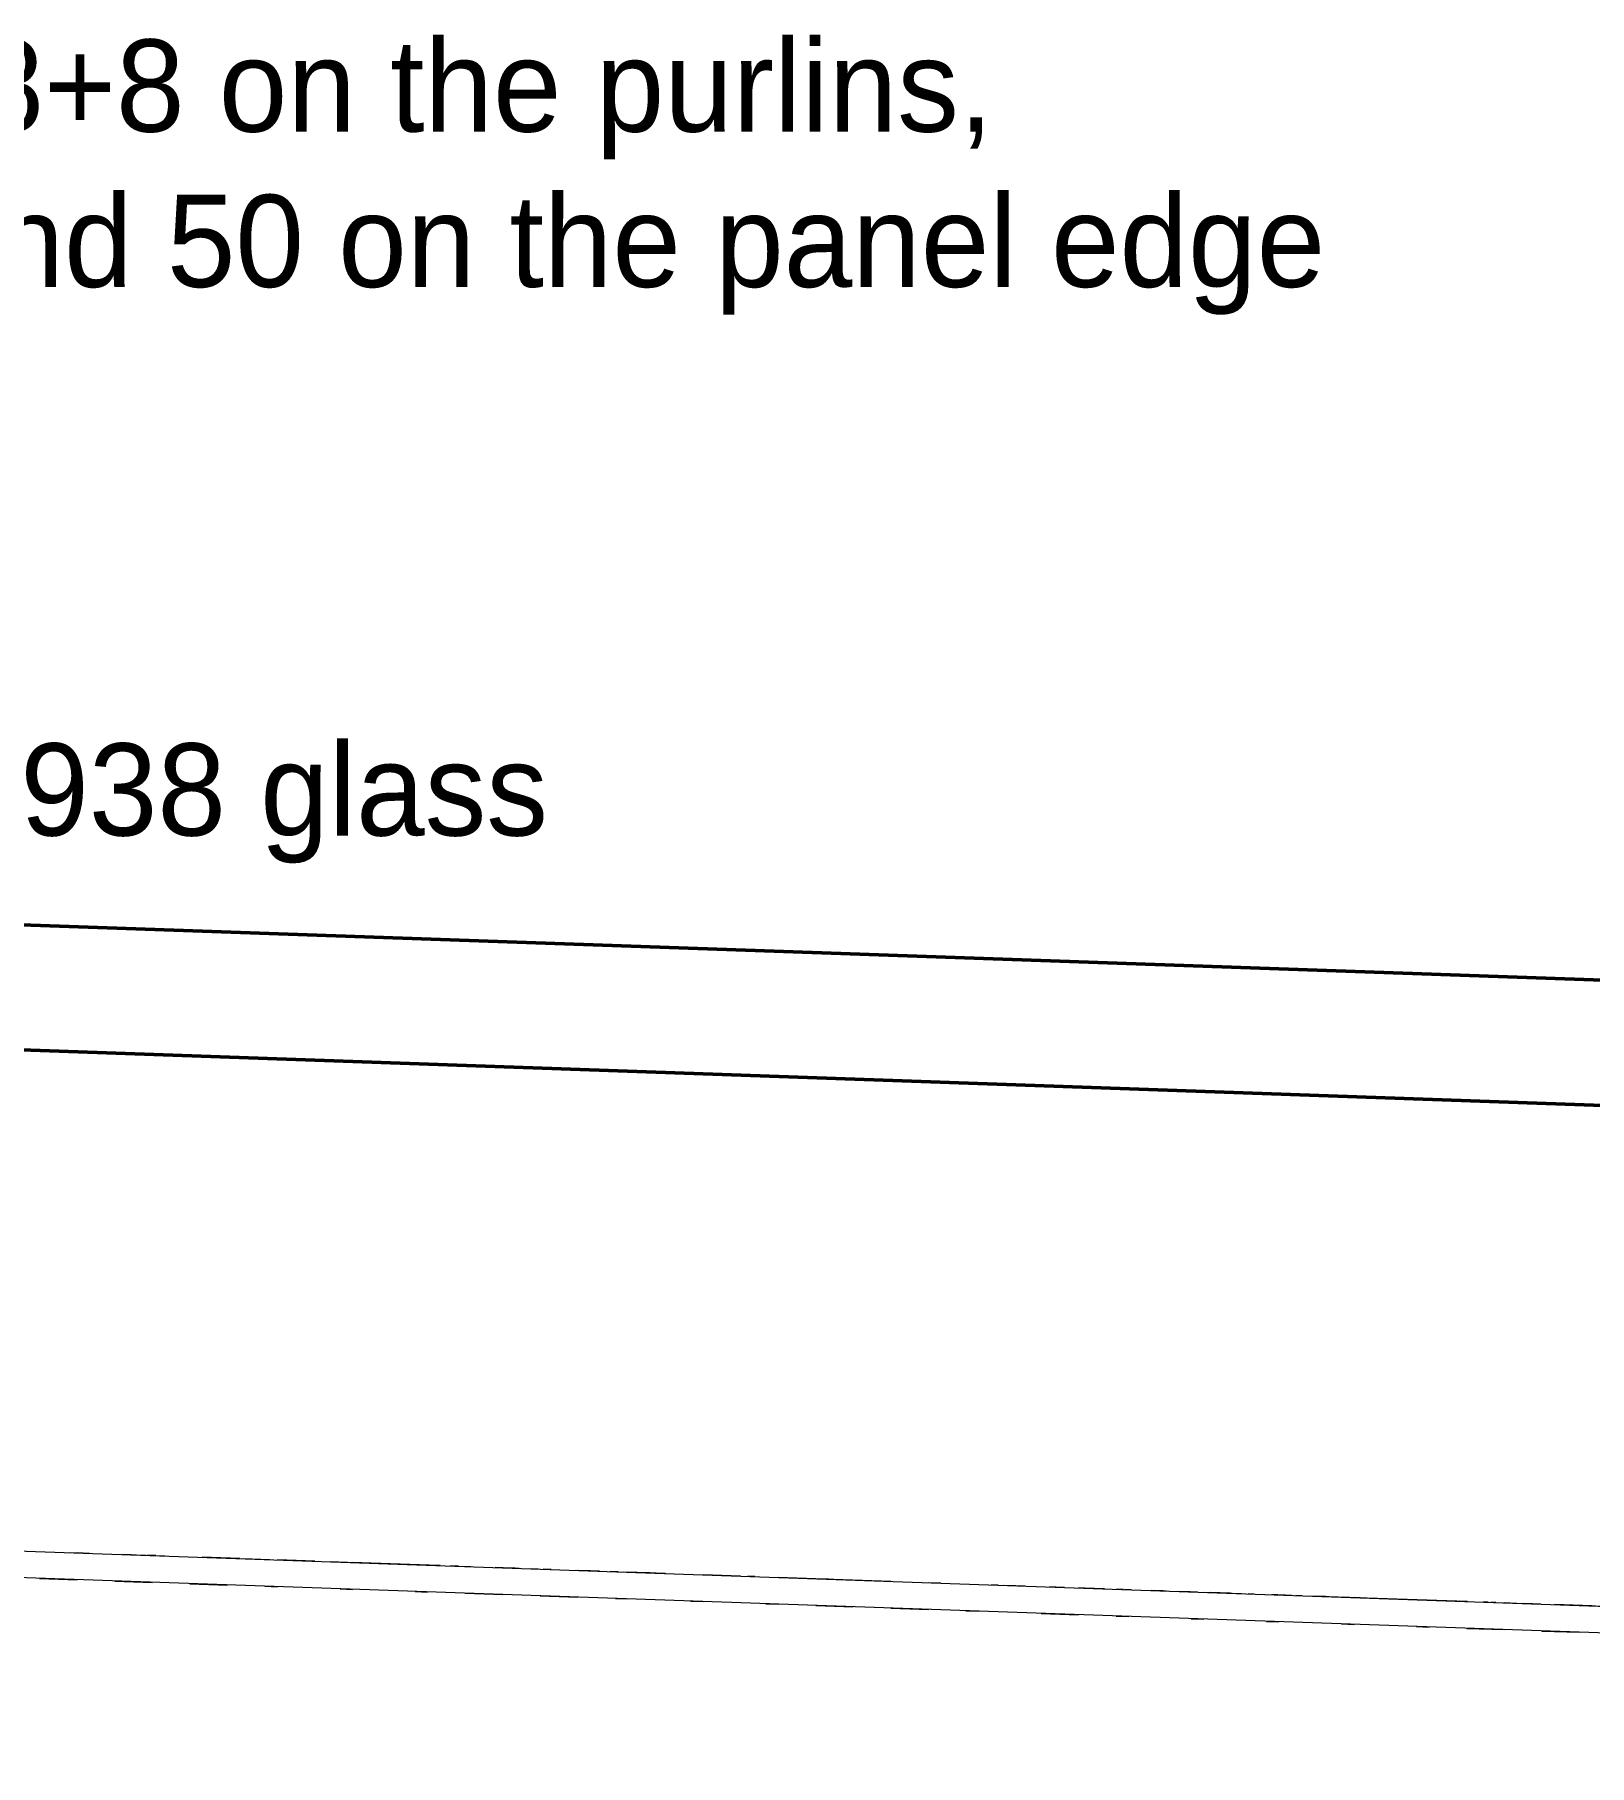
# Model space of a CAD drawing. Header units: metres. Extents: x 10 to 831, y 10 to 584.
# Drawn here: x 343.27 to 374.31, y 459.12 to 493.66 of the extents above; entities that cross this region are included whole.
import ezdxf

# ---------------------------------------------------------------- set-up
doc = ezdxf.new("R2010")
doc.units = ezdxf.units.M
for name, color, linetype, lineweight in [('CUT', 7, 'Continuous', 50), ('DIM', 1, 'Continuous', 13), ('TXT', 7, 'Continuous', 18), ('VIS', 8, 'Continuous', 13)]:
    doc.layers.add(name, color=color, linetype=linetype, lineweight=lineweight)

msp = doc.modelspace()

# ---------------------------------------------------------------- linework, layer by layer
at = {"layer": 'CUT'}
for p, q in [((315, 476.877), (450, 472.152)), ((450, 469.652), (315, 474.377))]:
    msp.add_line(p, q, dxfattribs=at)
at = {"layer": 'VIS'}
for p, q in [((315, 476.877), (450, 472.152)), ((326.504, 476.474), (347.762, 475.73)), ((343.94, 475.864), (341.696, 475.942)), ((343.374, 475.884), (342.623, 475.91)), ((344.437, 475.846), (342.721, 475.907)), ((347.512, 475.739), (342.76, 475.905)), ((344.017, 475.861), (342.768, 475.905)), ((344.242, 475.854), (342.99, 475.897)), ((343.808, 475.868), (343.063, 475.894)), ((343.862, 475.866), (343.111, 475.893)), ((343.282, 475.887), (344.026, 475.861)), ((343.44, 475.882), (344.189, 475.855)), ((343.488, 475.88), (343.738, 475.871)), ((343.792, 475.869), (343.543, 475.877)), ((344.339, 475.85), (343.592, 475.876)), ((343.849, 475.867), (343.599, 475.876)), ((343.915, 475.865), (343.665, 475.874)), ((344, 475.861), (343.75, 475.87)), ((343.879, 475.866), (344.128, 475.857)), ((344.166, 475.856), (343.975, 475.862)), ((344, 475.861), (344.25, 475.853)), ((344.273, 475.852), (344.029, 475.861)), ((344.407, 475.848), (344.16, 475.856)), ((344.166, 475.856), (344.357, 475.849)), ((344.171, 475.856), (345.422, 475.812)), ((344.221, 475.854), (344.471, 475.846)), ((346.022, 475.791), (344.273, 475.852)), ((344.305, 475.851), (344.554, 475.842)), ((344.327, 475.851), (345.077, 475.824)), ((344.35, 475.849), (344.601, 475.841)), ((344.487, 475.845), (344.737, 475.836)), ((346.281, 475.782), (344.539, 475.843)), ((345.362, 475.814), (344.612, 475.841)), ((344.873, 475.831), (344.623, 475.84)), ((344.752, 475.836), (344.993, 475.827)), ((344.91, 475.83), (345.156, 475.822)), ((344.923, 475.829), (345.671, 475.803)), ((345.349, 475.814), (345.099, 475.823)), ((345.135, 475.822), (345.385, 475.814)), ((345.397, 475.813), (345.15, 475.822)), ((345.469, 475.81), (345.219, 475.819)), ((345.5, 475.809), (345.25, 475.818)), ((345.265, 475.817), (345.514, 475.809)), ((345.3, 475.817), (345.548, 475.808)), ((345.377, 475.814), (347.569, 475.737)), ((345.738, 475.801), (345.493, 475.809)), ((345.5, 475.809), (345.75, 475.8)), ((346.949, 475.759), (345.702, 475.802)), ((346.516, 475.774), (345.766, 475.8)), ((345.819, 475.798), (347.568, 475.737)), ((345.85, 475.797), (346.1, 475.788)), ((345.906, 475.795), (347.152, 475.752)), ((346.743, 475.766), (345.993, 475.792)), ((347.284, 475.747), (346.042, 475.791)), ((346.827, 475.763), (346.081, 475.789)), ((346.349, 475.779), (346.1, 475.788)), ((346.136, 475.787), (346.386, 475.778)), ((346.387, 475.778), (346.14, 475.787)), ((347.93, 475.724), (346.184, 475.786)), ((346.462, 475.775), (346.213, 475.784)), ((346.469, 475.775), (346.218, 475.784)), ((346.222, 475.784), (346.472, 475.775)), ((346.35, 475.779), (346.597, 475.771)), ((346.378, 475.779), (346.627, 475.77)), ((346.696, 475.767), (346.445, 475.776)), ((346.863, 475.761), (346.612, 475.77)), ((347.374, 475.744), (346.624, 475.77)), ((347.868, 475.726), (346.642, 475.769)), ((346.685, 475.768), (346.927, 475.76)), ((346.753, 475.766), (347.001, 475.757)), ((346.826, 475.763), (348.076, 475.719)), ((346.85, 475.762), (347.1, 475.753)), ((346.88, 475.761), (347.619, 475.735)), ((347.202, 475.75), (346.958, 475.758)), ((346.985, 475.758), (347.234, 475.749)), ((346.999, 475.757), (347.249, 475.748)), ((347.277, 475.747), (347.028, 475.756)), ((347.35, 475.745), (347.1, 475.753)), ((347.137, 475.752), (347.387, 475.743)), ((350.915, 475.62), (347.165, 475.751)), ((347.468, 475.74), (347.218, 475.749)), ((347.537, 475.738), (347.354, 475.745)), ((347.414, 475.743), (348.161, 475.716)), ((347.436, 475.741), (348.186, 475.715)), ((347.697, 475.732), (347.447, 475.741)), ((347.537, 475.738), (347.72, 475.731)), ((348.362, 475.709), (347.612, 475.736)), ((347.673, 475.733), (348.925, 475.69)), ((347.722, 475.731), (348.473, 475.705)), ((347.785, 475.73), (348.034, 475.721)), ((347.832, 475.727), (348.079, 475.719)), ((347.984, 475.722), (348.233, 475.713)), ((348.272, 475.712), (348.024, 475.721)), ((348.138, 475.717), (348.388, 475.708)), ((348.24, 475.713), (348.488, 475.705)), ((352.013, 475.582), (348.262, 475.712)), ((349.014, 475.687), (348.265, 475.712)), ((349.521, 475.668), (348.271, 475.712)), ((348.35, 475.71), (348.599, 475.701)), ((348.698, 475.697), (348.447, 475.706)), ((349.245, 475.678), (348.495, 475.705)), ((348.512, 475.704), (352.263, 475.572)), ((348.818, 475.693), (348.569, 475.702)), ((348.85, 475.692), (348.6, 475.701)), ((348.619, 475.7), (348.86, 475.692)), ((349.374, 475.673), (348.624, 475.7)), ((348.962, 475.688), (348.712, 475.697)), ((348.998, 475.687), (348.749, 475.696)), ((348.779, 475.695), (349.028, 475.686)), ((348.876, 475.691), (349.127, 475.683)), ((348.982, 475.688), (349.232, 475.678)), ((349.239, 475.678), (348.996, 475.687)), ((348.998, 475.687), (349.248, 475.678)), ((349.442, 475.671), (349.192, 475.68)), ((349.343, 475.675), (349.589, 475.666)), ((349.407, 475.673), (350.154, 475.647)), ((349.766, 475.66), (349.517, 475.668)), ((349.85, 475.657), (349.601, 475.665)), ((350.363, 475.639), (349.613, 475.665)), ((349.707, 475.662), (350.904, 475.62)), ((349.723, 475.661), (349.974, 475.652)), ((349.727, 475.661), (350.471, 475.635)), ((349.826, 475.658), (350.577, 475.631)), ((350.199, 475.645), (349.95, 475.654)), ((350.692, 475.627), (349.965, 475.653)), ((349.981, 475.652), (350.231, 475.644)), ((350.76, 475.625), (350.015, 475.651)), ((351.299, 475.606), (350.073, 475.649)), ((350.439, 475.637), (350.19, 475.645)), ((350.497, 475.635), (350.248, 475.643)), ((350.271, 475.643), (350.52, 475.634)), ((350.619, 475.63), (350.375, 475.639)), ((350.376, 475.639), (350.626, 475.63)), ((350.391, 475.638), (351.637, 475.595)), ((350.497, 475.635), (350.748, 475.625)), ((351.748, 475.591), (350.497, 475.635)), ((350.762, 475.625), (350.513, 475.634)), ((350.553, 475.632), (350.794, 475.624)), ((351.306, 475.606), (350.56, 475.632)), ((351.351, 475.604), (350.6, 475.63)), ((350.64, 475.63), (350.891, 475.62)), ((352.418, 475.567), (350.673, 475.628)), ((350.735, 475.626), (352.927, 475.549)), ((352.012, 475.582), (350.764, 475.625)), ((350.818, 475.623), (352.567, 475.562)), ((350.849, 475.622), (351.099, 475.613)), ((351.2, 475.61), (350.95, 475.618)), ((351.227, 475.609), (350.977, 475.617)), ((350.981, 475.617), (351.231, 475.609)), ((351.863, 475.587), (351.113, 475.613)), ((351.375, 475.604), (351.124, 475.612)), ((351.177, 475.611), (352.428, 475.567)), ((351.461, 475.601), (351.211, 475.61)), ((351.215, 475.609), (351.959, 475.583)), ((351.224, 475.609), (351.975, 475.582)), ((351.265, 475.608), (351.513, 475.599)), ((351.291, 475.606), (351.538, 475.598)), ((351.433, 475.601), (351.684, 475.593)), ((351.757, 475.591), (351.508, 475.599)), ((352.155, 475.577), (351.637, 475.595)), ((351.642, 475.595), (351.891, 475.586)), ((351.966, 475.583), (351.716, 475.591)), ((351.997, 475.582), (351.747, 475.591)), ((353.019, 475.546), (351.769, 475.59)), ((351.806, 475.589), (352.052, 475.58)), ((351.81, 475.589), (352.5, 475.564)), ((352.084, 475.579), (351.84, 475.587)), ((351.898, 475.586), (352.646, 475.559)), ((352.201, 475.575), (351.952, 475.583)), ((351.979, 475.582), (352.229, 475.573)), ((351.997, 475.582), (352.247, 475.573)), ((352.351, 475.57), (352.101, 475.578)), ((352.4, 475.568), (352.153, 475.577)), ((352.461, 475.565), (352.211, 475.575)), ((352.326, 475.57), (353.076, 475.544)), ((352.348, 475.57), (352.599, 475.561)), ((352.729, 475.556), (352.478, 475.565)), ((352.5, 475.564), (352.669, 475.558)), ((353.263, 475.538), (352.513, 475.564)), ((353.298, 475.536), (352.551, 475.562)), ((353.364, 475.534), (352.613, 475.561)), ((352.642, 475.56), (352.892, 475.55)), ((352.702, 475.557), (353.446, 475.531)), ((352.966, 475.548), (352.716, 475.556)), ((352.756, 475.556), (353.005, 475.547)), ((356.515, 475.423), (352.764, 475.555)), ((352.875, 475.551), (353.125, 475.543)), ((353.202, 475.539), (352.953, 475.548)), ((352.969, 475.548), (353.211, 475.539)), ((354.249, 475.503), (352.998, 475.547)), ((353.251, 475.538), (353.002, 475.547)), ((353.014, 475.547), (356.765, 475.415)), ((354.852, 475.482), (353.101, 475.543)), ((353.375, 475.534), (353.125, 475.543)), ((363.783, 475.17), (353.143, 475.542)), ((353.225, 475.539), (353.475, 475.53)), ((353.996, 475.512), (353.246, 475.538)), ((354.511, 475.494), (353.262, 475.538)), ((353.548, 475.528), (353.305, 475.536)), ((353.448, 475.531), (354.158, 475.506)), ((354.235, 475.504), (353.491, 475.529)), ((353.496, 475.529), (353.746, 475.521)), ((354.73, 475.486), (353.505, 475.529)), ((353.814, 475.519), (353.566, 475.527)), ((353.643, 475.524), (353.894, 475.516)), ((353.93, 475.514), (353.68, 475.523)), ((353.707, 475.522), (365.393, 475.113)), ((353.966, 475.513), (353.716, 475.522)), ((353.75, 475.521), (354, 475.512)), ((353.776, 475.519), (354.515, 475.494)), ((353.891, 475.516), (354.638, 475.49)), ((354.246, 475.503), (353.998, 475.512)), ((354.864, 475.481), (354.114, 475.508)), ((354.704, 475.487), (354.454, 475.496)), ((354.477, 475.495), (354.726, 475.486)), ((354.804, 475.483), (354.556, 475.493)), ((356.339, 475.43), (354.659, 475.488)), ((356.407, 475.428), (354.661, 475.488)), ((354.679, 475.488), (355.93, 475.444)), ((354.685, 475.488), (354.933, 475.479)), ((354.96, 475.478), (354.71, 475.487)), ((354.726, 475.486), (355.476, 475.46)), ((355.013, 475.476), (354.769, 475.485)), ((356.02, 475.441), (354.809, 475.483)), ((354.848, 475.482), (355.097, 475.474)), ((354.868, 475.481), (355.105, 475.473)), ((354.875, 475.481), (356.12, 475.438)), ((354.903, 475.48), (355.144, 475.471)), ((354.975, 475.477), (356.172, 475.435)), ((355.242, 475.468), (354.993, 475.477)), ((355.786, 475.45), (355.039, 475.476)), ((355.875, 475.446), (355.125, 475.472)), ((357.915, 475.375), (355.164, 475.471)), ((355.495, 475.46), (355.245, 475.468)), ((356.517, 475.423), (355.267, 475.468)), ((355.317, 475.466), (357.067, 475.404)), ((355.325, 475.466), (356.076, 475.439)), ((355.374, 475.463), (355.624, 475.455)), ((355.43, 475.462), (356.18, 475.435)), ((355.705, 475.452), (355.455, 475.461)), ((355.476, 475.46), (355.726, 475.452)), ((355.495, 475.46), (355.745, 475.451)), ((356.252, 475.433), (355.501, 475.459)), ((355.852, 475.447), (355.602, 475.455)), ((356.364, 475.429), (355.614, 475.455)), ((357.01, 475.407), (355.76, 475.45)), ((356.093, 475.438), (358.772, 475.345)), ((356.146, 475.437), (356.396, 475.428)), ((356.173, 475.435), (356.421, 475.427)), ((356.233, 475.433), (356.479, 475.425)), ((356.236, 475.433), (356.485, 475.425)), ((356.239, 475.433), (356.485, 475.425)), ((356.289, 475.432), (356.526, 475.423)), ((356.348, 475.429), (356.597, 475.421)), ((356.382, 475.428), (356.632, 475.42)), ((356.455, 475.426), (356.613, 475.421)), ((356.707, 475.417), (356.456, 475.426)), ((356.475, 475.425), (356.724, 475.416)), ((356.736, 475.416), (356.486, 475.424)), ((357.352, 475.394), (356.602, 475.421)), ((356.966, 475.408), (356.722, 475.416)), ((356.727, 475.416), (356.977, 475.407)), ((356.994, 475.407), (356.745, 475.415)), ((356.837, 475.413), (357.078, 475.404)), ((356.873, 475.411), (357.123, 475.403)), ((356.921, 475.409), (358.087, 475.368)), ((358.208, 475.365), (356.966, 475.408)), ((356.994, 475.407), (357.244, 475.398)), ((357.776, 475.38), (357.03, 475.406)), ((357.865, 475.376), (357.115, 475.403)), ((357.147, 475.401), (357.397, 475.393)), ((357.465, 475.39), (357.215, 475.399)), ((357.515, 475.389), (357.265, 475.398)), ((358.651, 475.349), (357.426, 475.392)), ((357.707, 475.382), (357.457, 475.39)), ((357.474, 475.39), (357.723, 475.381)), ((357.731, 475.381), (357.482, 475.39)), ((357.515, 475.389), (357.765, 475.38)), ((357.875, 475.376), (357.625, 475.385)), ((357.66, 475.384), (357.909, 475.375)), ((357.71, 475.382), (357.947, 475.373)), ((357.728, 475.381), (357.976, 475.373)), ((357.873, 475.376), (358.123, 475.367)), ((358.353, 475.36), (358.103, 475.368)), ((358.148, 475.366), (358.398, 475.358)), ((358.431, 475.356), (358.187, 475.365)), ((358.459, 475.356), (358.209, 475.365)), ((358.209, 475.365), (358.948, 475.339)), ((358.464, 475.356), (358.214, 475.364)), ((358.494, 475.355), (358.244, 475.363)), ((368.519, 475.004), (358.266, 475.363)), ((358.325, 475.361), (358.575, 475.351)), ((358.375, 475.359), (359.122, 475.332)), ((358.708, 475.347), (358.458, 475.356)), ((358.726, 475.346), (358.478, 475.355)), ((358.493, 475.355), (358.743, 475.346)), ((359.254, 475.328), (358.503, 475.354)), ((358.516, 475.353), (368.77, 474.995)), ((358.767, 475.345), (358.518, 475.353)), ((360.253, 475.293), (358.591, 475.351)), ((359.365, 475.324), (358.615, 475.35)), ((360.895, 475.271), (358.651, 475.349)), ((358.657, 475.349), (359.368, 475.324)), ((358.682, 475.348), (359.433, 475.322)), ((358.722, 475.346), (358.971, 475.338)), ((358.728, 475.346), (358.978, 475.337)), ((360.008, 475.302), (358.759, 475.345)), ((360.014, 475.302), (358.765, 475.345)), ((358.77, 475.345), (359.012, 475.337)), ((358.847, 475.342), (359.096, 475.333)), ((358.928, 475.339), (359.677, 475.313)), ((360.658, 475.279), (358.978, 475.337)), ((359.353, 475.325), (359.103, 475.333)), ((359.148, 475.332), (359.396, 475.323)), ((359.149, 475.332), (359.399, 475.323)), ((359.464, 475.32), (359.214, 475.329)), ((359.359, 475.324), (360.605, 475.28)), ((359.373, 475.324), (359.622, 475.315)), ((360.265, 475.293), (359.518, 475.319)), ((359.876, 475.306), (359.626, 475.315)), ((359.895, 475.305), (359.651, 475.314)), ((359.832, 475.308), (359.684, 475.313)), ((359.993, 475.302), (359.743, 475.311)), ((359.764, 475.31), (360.961, 475.268)), ((359.817, 475.308), (362.067, 475.23)), ((359.832, 475.308), (359.981, 475.303)), ((360.21, 475.294), (359.96, 475.303)), ((360.22, 475.294), (359.971, 475.303)), ((359.993, 475.302), (360.243, 475.293)), ((360.078, 475.299), (360.789, 475.274)), ((360.865, 475.271), (360.115, 475.298)), ((361.347, 475.255), (360.137, 475.297)), ((360.186, 475.296), (360.885, 475.271)), ((360.464, 475.285), (360.214, 475.294)), ((360.228, 475.294), (360.478, 475.285)), ((360.346, 475.289), (360.596, 475.281)), ((361.684, 475.243), (360.442, 475.286)), ((361.756, 475.24), (360.505, 475.284)), ((360.712, 475.277), (360.567, 475.282)), ((360.853, 475.272), (360.603, 475.28)), ((360.635, 475.279), (360.883, 475.271)), ((360.672, 475.278), (360.918, 475.269)), ((360.703, 475.277), (360.945, 475.269)), ((360.958, 475.268), (360.708, 475.277)), ((360.712, 475.277), (360.858, 475.271)), ((360.825, 475.273), (361.575, 475.246)), ((362.573, 475.212), (360.857, 475.271)), ((360.866, 475.271), (361.115, 475.263)), ((361.211, 475.26), (360.961, 475.268)), ((361.216, 475.259), (360.966, 475.268)), ((360.97, 475.268), (361.22, 475.259)), ((361.237, 475.258), (360.986, 475.267)), ((361.359, 475.254), (361.115, 475.263)), ((361.173, 475.26), (361.421, 475.252)), ((361.207, 475.26), (361.456, 475.251)), ((361.346, 475.255), (361.596, 475.246)), ((361.5, 475.25), (362.21, 475.224)), ((361.854, 475.237), (361.604, 475.245)), ((361.876, 475.236), (361.627, 475.245)), ((361.651, 475.244), (361.901, 475.235)), ((361.711, 475.242), (363.327, 475.185)), ((362.507, 475.214), (361.757, 475.24)), ((361.871, 475.236), (362.121, 475.227)), ((363.576, 475.177), (361.915, 475.235)), ((361.938, 475.234), (364.13, 475.157)), ((362.212, 475.224), (361.962, 475.233)), ((362.709, 475.207), (361.962, 475.233)), ((361.969, 475.233), (362.219, 475.224)), ((362.23, 475.224), (361.983, 475.232)), ((361.992, 475.232), (362.242, 475.224)), ((362.753, 475.206), (362.007, 475.231)), ((362.365, 475.219), (362.115, 475.227)), ((362.185, 475.226), (362.935, 475.199)), ((362.202, 475.224), (362.45, 475.216)), ((362.229, 475.224), (362.479, 475.215)), ((363.512, 475.179), (362.263, 475.223)), ((362.425, 475.217), (362.562, 475.212)), ((362.738, 475.206), (362.488, 475.215)), ((362.824, 475.203), (362.58, 475.212)), ((363.354, 475.184), (362.604, 475.21)), ((362.619, 475.21), (362.866, 475.202)), ((362.637, 475.21), (363.363, 475.184)), ((362.89, 475.201), (362.64, 475.21)), ((362.652, 475.209), (362.903, 475.2)), ((365.914, 475.095), (362.664, 475.209)), ((362.706, 475.207), (362.956, 475.198)), ((362.744, 475.206), (362.995, 475.197)), ((362.845, 475.202), (363.096, 475.193)), ((362.859, 475.202), (363.606, 475.176)), ((362.92, 475.2), (363.157, 475.191)), ((362.924, 475.2), (363.674, 475.173)), ((363.213, 475.19), (362.963, 475.198)), ((362.968, 475.198), (363.217, 475.189)), ((363.22, 475.189), (362.972, 475.197)), ((362.983, 475.197), (364.149, 475.156)), ((364.258, 475.153), (363.007, 475.197)), ((363.246, 475.188), (363.109, 475.193)), ((363.135, 475.192), (363.382, 475.183)), ((363.492, 475.179), (363.241, 475.188)), ((363.246, 475.188), (363.383, 475.183)), ((364.976, 475.128), (363.297, 475.187)), ((363.37, 475.184), (363.62, 475.175)), ((363.704, 475.172), (363.455, 475.181)), ((363.492, 475.179), (363.741, 475.171)), ((363.822, 475.168), (363.589, 475.176)), ((363.866, 475.167), (363.616, 475.175)), ((364.376, 475.149), (363.626, 475.175)), ((364.884, 475.131), (363.638, 475.175)), ((363.653, 475.174), (363.903, 475.165)), ((363.693, 475.173), (363.942, 475.164)), ((363.731, 475.171), (363.98, 475.163)), ((363.825, 475.168), (364.574, 475.142)), ((363.844, 475.167), (365.587, 475.106)), ((365.16, 475.121), (363.918, 475.164)), ((364.21, 475.154), (363.962, 475.163)), ((363.967, 475.163), (364.216, 475.154)), ((364.744, 475.136), (363.997, 475.162)), ((364.271, 475.152), (364.022, 475.161)), ((364.289, 475.151), (364.044, 475.16)), ((364.355, 475.149), (364.104, 475.158)), ((364.106, 475.158), (364.354, 475.149)), ((364.457, 475.145), (364.207, 475.154)), ((365.005, 475.127), (364.256, 475.153)), ((366.004, 475.091), (364.288, 475.151)), ((364.341, 475.15), (364.578, 475.142)), ((364.346, 475.149), (364.595, 475.141)), ((364.7, 475.137), (364.452, 475.146)), ((364.715, 475.136), (364.464, 475.145)), ((365.684, 475.103), (364.52, 475.144)), ((365.267, 475.118), (364.524, 475.144)), ((364.632, 475.139), (364.879, 475.131)), ((364.654, 475.139), (364.904, 475.13)), ((364.687, 475.137), (364.937, 475.129)), ((364.963, 475.128), (364.712, 475.137)), ((364.99, 475.127), (364.741, 475.136)), ((364.817, 475.133), (366.066, 475.089)), ((365.2, 475.12), (364.952, 475.129)), ((364.966, 475.128), (365.216, 475.119)), ((364.99, 475.127), (365.24, 475.119)), ((365.054, 475.125), (365.296, 475.116)), ((365.855, 475.097), (365.104, 475.123)), ((365.106, 475.123), (365.352, 475.115)), ((365.866, 475.096), (365.116, 475.122)), ((365.151, 475.122), (367.195, 475.05)), ((365.345, 475.115), (365.595, 475.106)), ((365.35, 475.115), (366.097, 475.088)), ((365.716, 475.101), (365.465, 475.111)), ((365.511, 475.109), (366.229, 475.083)), ((365.594, 475.106), (365.841, 475.097)), ((366.377, 475.078), (365.627, 475.105)), ((365.688, 475.102), (366.438, 475.077)), ((365.962, 475.093), (365.712, 475.102)), ((367.374, 475.043), (365.712, 475.102)), ((365.731, 475.101), (365.981, 475.092)), ((367.01, 475.057), (365.761, 475.1)), ((365.762, 475.1), (365.999, 475.092)), ((365.781, 475.1), (367.414, 475.043)), ((365.869, 475.096), (366.12, 475.087)), ((366.193, 475.085), (365.945, 475.094)), ((366.675, 475.068), (365.949, 475.094)), ((365.965, 475.093), (366.214, 475.084)), ((367.232, 475.048), (365.988, 475.092)), ((366.26, 475.082), (366.01, 475.091)), ((366.115, 475.088), (366.361, 475.079)), ((366.166, 475.086), (366.416, 475.077)), ((366.179, 475.086), (366.427, 475.077)), ((366.49, 475.075), (366.24, 475.083)), ((366.246, 475.083), (366.496, 475.075)), ((366.324, 475.081), (367.074, 475.054)), ((366.329, 475.08), (367.945, 475.024)), ((367.081, 475.054), (366.382, 475.078)), ((366.717, 475.067), (366.466, 475.075)), ((366.49, 475.075), (366.74, 475.066)), ((366.855, 475.062), (366.605, 475.07)), ((367.367, 475.044), (366.617, 475.07)), ((366.957, 475.058), (366.706, 475.067)), ((366.962, 475.058), (366.712, 475.067)), ((367.504, 475.039), (366.755, 475.066)), ((366.844, 475.062), (367.094, 475.053)), ((366.921, 475.06), (367.671, 475.034)), ((367.19, 475.05), (366.94, 475.059)), ((366.988, 475.057), (367.229, 475.048)), ((367.08, 475.054), (367.328, 475.046)), ((368.815, 474.993), (367.136, 475.052)), ((367.156, 475.052), (367.407, 475.043)), ((367.173, 475.05), (367.422, 475.042)), ((367.183, 475.05), (367.42, 475.042)), ((367.232, 475.048), (367.982, 475.022)), ((367.296, 475.047), (369.975, 474.952)), ((367.343, 475.045), (368.09, 475.019)), ((368.635, 475), (367.394, 475.043)), ((367.706, 475.032), (367.462, 475.041)), ((367.464, 475.041), (367.713, 475.032)), ((368.219, 475.014), (367.468, 475.041)), ((367.568, 475.037), (367.814, 475.028)), ((367.856, 475.027), (367.605, 475.035)), ((368.377, 475.009), (367.627, 475.035)), ((369.372, 474.973), (367.627, 475.035)), ((369.435, 474.971), (367.719, 475.031)), ((368.944, 474.988), (367.779, 475.029)), ((369.678, 474.963), (367.936, 475.024)), ((369.262, 474.978), (368.011, 475.021)), ((368.867, 474.991), (368.117, 475.018)), ((368.128, 475.018), (368.379, 475.009)), ((368.158, 475.016), (368.408, 475.007)), ((368.489, 475.005), (368.239, 475.014)), ((368.328, 475.01), (369.573, 474.966)), ((368.344, 475.01), (368.594, 475.001)), ((368.368, 475.009), (368.618, 475)), ((368.449, 475.006), (368.668, 474.999)), ((368.462, 475.005), (368.712, 474.997)), ((369.224, 474.979), (368.477, 475.005)), ((368.489, 475.005), (368.739, 474.996)), ((368.568, 475.002), (368.816, 474.993)), ((368.604, 475), (368.841, 474.993)), ((369.171, 474.981), (368.836, 474.993)), ((368.921, 474.99), (369.163, 474.981)), ((369.17, 474.981), (368.926, 474.99)), ((368.947, 474.988), (369.283, 474.977)), ((369.219, 474.979), (368.97, 474.988)), ((370.697, 474.928), (369.036, 474.986)), ((369.046, 474.985), (370.212, 474.945)), ((369.356, 474.974), (369.106, 474.983)), ((369.158, 474.981), (369.409, 474.973)), ((369.19, 474.98), (369.941, 474.954)), ((369.233, 474.979), (369.483, 474.97)), ((370.502, 474.934), (369.253, 474.978)), ((373.022, 474.846), (369.27, 474.978)), ((369.317, 474.976), (371.066, 474.914)), ((369.324, 474.976), (369.574, 474.966)), ((369.344, 474.974), (369.594, 474.966)), ((369.461, 474.971), (369.711, 474.962)), ((369.52, 474.969), (373.271, 474.837)), ((369.539, 474.968), (370.277, 474.942)), ((370.368, 474.939), (369.618, 474.965)), ((369.844, 474.957), (369.62, 474.965)), ((370.377, 474.939), (369.627, 474.965)), ((372.202, 474.875), (369.642, 474.965)), ((369.659, 474.964), (369.907, 474.955)), ((369.988, 474.952), (369.738, 474.961)), ((370.508, 474.934), (369.758, 474.96)), ((369.827, 474.958), (370.044, 474.95)), ((369.834, 474.957), (370.083, 474.949)), ((369.868, 474.957), (370.118, 474.947)), ((370.221, 474.944), (369.97, 474.953)), ((369.988, 474.952), (370.238, 474.943)), ((370.025, 474.951), (370.262, 474.942)), ((370.276, 474.942), (370.026, 474.951)), ((370.356, 474.939), (370.106, 474.948)), ((372.913, 474.85), (370.164, 474.946)), ((370.455, 474.936), (370.205, 474.945)), ((370.205, 474.945), (370.425, 474.937)), ((370.3, 474.942), (371.497, 474.899)), ((370.635, 474.93), (370.391, 474.938)), ((370.674, 474.928), (370.425, 474.937)), ((370.46, 474.935), (370.71, 474.927)), ((371.764, 474.89), (370.513, 474.934)), ((370.551, 474.933), (370.8, 474.924)), ((370.603, 474.931), (373.101, 474.843)), ((370.693, 474.928), (371.342, 474.905)), ((370.734, 474.926), (371.484, 474.9)), ((372.003, 474.881), (370.793, 474.924)), ((370.843, 474.922), (371.094, 474.913)), ((370.868, 474.922), (371.117, 474.913)), ((372.111, 474.878), (370.87, 474.922)), ((370.918, 474.919), (371.668, 474.894)), ((370.947, 474.918), (372.564, 474.862)), ((371.712, 474.892), (370.965, 474.918)), ((371.64, 474.894), (370.966, 474.918)), ((371.222, 474.909), (370.971, 474.918)), ((370.972, 474.918), (371.683, 474.893)), ((371.245, 474.908), (370.995, 474.917)), ((371.055, 474.915), (371.302, 474.906)), ((371.356, 474.904), (371.107, 474.913)), ((371.868, 474.886), (371.117, 474.913)), ((371.46, 474.9), (371.21, 474.909)), ((371.488, 474.899), (371.237, 474.909)), ((371.338, 474.905), (371.58, 474.897)), ((371.668, 474.894), (371.371, 474.904)), ((371.636, 474.894), (371.389, 474.903)), ((372.168, 474.876), (371.42, 474.902)), ((373.134, 474.842), (371.454, 474.901)), ((371.459, 474.9), (371.709, 474.892)), ((371.47, 474.9), (371.767, 474.89)), ((371.488, 474.899), (371.737, 474.891)), ((373.362, 474.834), (371.616, 474.895)), ((373.357, 474.834), (371.641, 474.894)), ((373.001, 474.846), (371.751, 474.89)), ((371.823, 474.888), (372.574, 474.861)), ((371.827, 474.888), (372.574, 474.861)), ((372.243, 474.873), (371.959, 474.883)), ((371.963, 474.883), (372.182, 474.875)), ((372.222, 474.874), (371.973, 474.882)), ((371.991, 474.882), (372.207, 474.875)), ((372.001, 474.881), (372.248, 474.873)), ((372.039, 474.88), (372.286, 474.872)), ((372.053, 474.88), (372.337, 474.87)), ((372.306, 474.871), (372.086, 474.879)), ((372.878, 474.851), (372.128, 474.878)), ((372.144, 474.877), (372.393, 474.868)), ((372.46, 474.865), (372.21, 474.875)), ((372.287, 474.872), (372.497, 474.865)), ((372.31, 474.871), (373.476, 474.83)), ((372.343, 474.87), (372.593, 474.861)), ((372.367, 474.869), (372.616, 474.86)), ((372.626, 474.86), (372.379, 474.869)), ((372.393, 474.868), (373.104, 474.843)), ((372.747, 474.856), (372.497, 474.865)), ((372.857, 474.852), (372.607, 474.861)), ((373.368, 474.834), (372.618, 474.86)), ((372.662, 474.858), (372.912, 474.85)), ((372.693, 474.858), (373.444, 474.831)), ((372.955, 474.849), (372.705, 474.857)), ((372.734, 474.856), (373.485, 474.83)), ((372.987, 474.847), (372.737, 474.856)), ((372.987, 474.847), (372.762, 474.855)), ((374.375, 474.798), (372.787, 474.854)), ((372.812, 474.853), (374.058, 474.81)), ((374.495, 474.794), (372.834, 474.852)), ((450, 472.152), (372.901, 474.85)), ((373.163, 474.841), (372.914, 474.85)), ((373.189, 474.84), (372.969, 474.848)), ((372.987, 474.847), (373.236, 474.838)), ((374.266, 474.803), (373.015, 474.846)), ((373.16, 474.841), (373.07, 474.844)), ((373.13, 474.842), (373.341, 474.835)), ((373.141, 474.842), (375.333, 474.765)), ((373.16, 474.841), (373.25, 474.838)), ((373.172, 474.841), (373.423, 474.832)), ((373.459, 474.831), (373.21, 474.839)), ((374.006, 474.812), (373.256, 474.838)), ((373.271, 474.837), (373.513, 474.829)), ((373.289, 474.837), (373.505, 474.829)), ((373.343, 474.835), (373.593, 474.826)), ((373.616, 474.825), (373.369, 474.834)), ((373.702, 474.822), (373.453, 474.831)), ((373.457, 474.831), (374.206, 474.804)), ((373.724, 474.822), (373.474, 474.83)), ((373.526, 474.829), (373.774, 474.82)), ((373.857, 474.817), (373.607, 474.825)), ((373.913, 474.815), (373.663, 474.824)), ((373.663, 474.824), (373.913, 474.815)), ((373.72, 474.822), (373.939, 474.814)), ((373.85, 474.817), (373.765, 474.82)), ((374.022, 474.811), (373.771, 474.82)), ((373.815, 474.818), (374.051, 474.81)), ((373.85, 474.817), (374.02, 474.811)), ((374.073, 474.809), (373.852, 474.817)), ((373.866, 474.817), (374.116, 474.808)), ((374.158, 474.806), (373.909, 474.815)), ((374.248, 474.803), (373.998, 474.812)), ((374.02, 474.811), (374.264, 474.803)), ((374.022, 474.811), (374.272, 474.802)), ((374.183, 474.805), (374.101, 474.808)), ((374.783, 474.784), (374.11, 474.808)), ((374.878, 474.781), (374.128, 474.808)), ((30, 474.352), (450, 459.652)), ((450, 469.652), (315, 474.377)), ((345.511, 473.309), (315.25, 474.368)), ((318.526, 474.254), (366.644, 472.569)), ((450, 459.117), (30, 473.817)), ((340.965, 473.468), (349.692, 473.163)), ((342.01, 473.432), (345.761, 473.3)), ((342.74, 473.406), (343.491, 473.38)), ((343.349, 473.385), (344.099, 473.359)), ((343.361, 473.384), (345.612, 473.306)), ((343.37, 473.384), (343.619, 473.375)), ((343.43, 473.381), (343.676, 473.373)), ((343.585, 473.376), (343.834, 473.367)), ((344.278, 473.352), (343.642, 473.375)), ((343.692, 473.373), (343.943, 473.364)), ((343.873, 473.366), (344.623, 473.34)), ((343.963, 473.363), (344.213, 473.355)), ((344.024, 473.361), (345.772, 473.299)), ((344.319, 473.351), (344.147, 473.356)), ((345, 473.327), (344.25, 473.353)), ((344.29, 473.351), (344.539, 473.343)), ((344.305, 473.351), (346.042, 473.291)), ((344.376, 473.349), (344.626, 473.34)), ((344.439, 473.346), (346.683, 473.268)), ((344.5, 473.344), (345.25, 473.318)), ((344.694, 473.337), (344.944, 473.328)), ((344.849, 473.332), (345.099, 473.323)), ((344.869, 473.332), (345.619, 473.305)), ((344.882, 473.331), (345.632, 473.305)), ((344.907, 473.33), (345.154, 473.322)), ((345.017, 473.326), (346.266, 473.283)), ((345.08, 473.324), (345.33, 473.315)), ((345.242, 473.319), (345.993, 473.292)), ((345.286, 473.317), (345.534, 473.308)), ((345.505, 473.309), (345.755, 473.3)), ((345.695, 473.303), (345.945, 473.293)), ((346.499, 473.274), (345.75, 473.3)), ((346.399, 473.278), (345.763, 473.3)), ((345.849, 473.297), (346.6, 473.271)), ((346, 473.292), (346.75, 473.265)), ((361.017, 472.766), (346.262, 473.283)), ((346.363, 473.279), (347.112, 473.253)), ((346.374, 473.279), (347.124, 473.252)), ((346.385, 473.279), (346.632, 473.269)), ((346.398, 473.278), (346.642, 473.269)), ((346.462, 473.275), (346.712, 473.267)), ((346.511, 473.274), (350.263, 473.143)), ((346.696, 473.267), (346.946, 473.258)), ((346.779, 473.264), (347.028, 473.256)), ((346.87, 473.262), (347.62, 473.235)), ((347.412, 473.243), (347.24, 473.249)), ((347.35, 473.245), (347.6, 473.236)), ((347.508, 473.239), (347.752, 473.231)), ((347.515, 473.238), (348.764, 473.195)), ((347.522, 473.238), (349.27, 473.178)), ((347.745, 473.231), (348.495, 473.204)), ((347.998, 473.222), (347.749, 473.231)), ((347.759, 473.23), (348.51, 473.204)), ((347.775, 473.23), (348.024, 473.221)), ((347.78, 473.23), (349.519, 473.168)), ((347.862, 473.226), (350.613, 473.13)), ((347.883, 473.226), (348.632, 473.2)), ((348.521, 473.204), (347.884, 473.226)), ((347.998, 473.222), (348.249, 473.213)), ((348.197, 473.215), (348.447, 473.206)), ((348.35, 473.21), (348.6, 473.201)), ((348.358, 473.209), (350.073, 473.149)), ((348.374, 473.209), (349.125, 473.183)), ((348.685, 473.197), (348.934, 473.189)), ((348.77, 473.195), (349.019, 473.186)), ((348.87, 473.192), (349.12, 473.183)), ((348.927, 473.19), (351.171, 473.111)), ((349.053, 473.185), (349.302, 473.176)), ((349.198, 473.18), (349.448, 473.171)), ((349.498, 473.17), (349.248, 473.178)), ((349.498, 473.17), (349.748, 473.161)), ((349.85, 473.157), (350.101, 473.148)), ((349.957, 473.153), (350.202, 473.144)), ((349.962, 473.153), (350.211, 473.144)), ((350.642, 473.13), (350.007, 473.151)), ((350.047, 473.15), (350.296, 473.142)), ((350.199, 473.145), (350.45, 473.136)), ((350.246, 473.143), (351.497, 473.1)), ((350.264, 473.143), (350.513, 473.134)), ((350.375, 473.139), (351.124, 473.113)), ((350.513, 473.134), (351.263, 473.108)), ((350.575, 473.131), (350.825, 473.123)), ((351.497, 473.1), (350.748, 473.125)), ((350.851, 473.122), (351.101, 473.113)), ((350.87, 473.122), (351.12, 473.113)), ((350.883, 473.121), (351.633, 473.095)), ((350.997, 473.117), (351.747, 473.091)), ((351.013, 473.116), (361.267, 472.757)), ((351.019, 473.116), (352.768, 473.055)), ((351.042, 473.115), (351.29, 473.106)), ((351.2, 473.109), (351.451, 473.101)), ((351.257, 473.108), (352.994, 473.047)), ((351.26, 473.108), (351.508, 473.099)), ((351.363, 473.104), (352.113, 473.078)), ((351.659, 473.094), (351.906, 473.085)), ((351.851, 473.087), (352.101, 473.078)), ((352.126, 473.077), (352.856, 473.052)), ((352.764, 473.055), (352.128, 473.077)), ((352.996, 473.047), (352.247, 473.073)), ((352.255, 473.073), (352.504, 473.064)), ((352.279, 473.072), (353.995, 473.012)), ((352.371, 473.069), (353.121, 473.043)), ((352.375, 473.068), (353.625, 473.025)), ((352.406, 473.067), (352.651, 473.059)), ((352.496, 473.065), (353.246, 473.038)), ((352.702, 473.057), (352.953, 473.048)), ((352.749, 473.055), (353.499, 473.029)), ((352.863, 473.052), (353.614, 473.026)), ((353.012, 473.047), (353.761, 473.02)), ((353.186, 473.04), (353.435, 473.031)), ((353.251, 473.038), (353.998, 473.012)), ((353.263, 473.038), (353.514, 473.029)), ((353.351, 473.035), (353.601, 473.026)), ((353.415, 473.032), (355.161, 472.971)), ((353.46, 473.03), (353.711, 473.022)), ((353.587, 473.026), (353.83, 473.018)), ((353.703, 473.022), (353.953, 473.014)), ((354.495, 472.995), (353.746, 473.021)), ((353.883, 473.016), (354.633, 472.99)), ((353.996, 473.012), (354.745, 472.986)), ((354.072, 473.009), (354.322, 473)), ((354.351, 473), (354.602, 472.99)), ((354.364, 472.999), (355.114, 472.973)), ((354.371, 472.999), (354.621, 472.99)), ((354.518, 472.994), (355.767, 472.95)), ((354.632, 472.99), (354.88, 472.981)), ((354.886, 472.981), (354.674, 472.988)), ((354.704, 472.987), (354.954, 472.979)), ((354.732, 472.986), (356.47, 472.926)), ((354.744, 472.986), (354.993, 472.977)), ((354.875, 472.981), (355.625, 472.955)), ((355.047, 472.975), (355.29, 472.966)), ((355.25, 472.968), (356.501, 472.924)), ((355.346, 472.965), (355.59, 472.956)), ((355.417, 472.962), (357.615, 472.885)), ((355.511, 472.959), (356.76, 472.915)), ((355.515, 472.959), (355.764, 472.95)), ((355.705, 472.952), (355.956, 472.943)), ((355.71, 472.952), (357.426, 472.892)), ((355.74, 472.951), (355.988, 472.942)), ((355.995, 472.942), (355.745, 472.951)), ((355.852, 472.947), (356.102, 472.938)), ((355.865, 472.947), (356.614, 472.92)), ((355.96, 472.943), (356.209, 472.934)), ((355.995, 472.942), (356.245, 472.933)), ((356.02, 472.941), (356.264, 472.933)), ((356.071, 472.94), (356.32, 472.93)), ((356.238, 472.933), (356.484, 472.925)), ((356.371, 472.928), (356.621, 472.92)), ((356.51, 472.924), (356.758, 472.915)), ((356.707, 472.917), (357.457, 472.89)), ((357.432, 472.892), (356.796, 472.914)), ((356.852, 472.912), (357.102, 472.903)), ((356.875, 472.911), (357.625, 472.885)), ((356.883, 472.911), (357.634, 472.885)), ((357.233, 472.899), (357.482, 472.89)), ((357.494, 472.889), (357.244, 472.898)), ((357.364, 472.894), (358.115, 472.868)), ((357.404, 472.892), (359.649, 472.814)), ((357.481, 472.89), (357.725, 472.881)), ((357.494, 472.889), (357.744, 472.88)), ((357.504, 472.889), (357.752, 472.88)), ((357.569, 472.887), (357.819, 472.878)), ((357.605, 472.885), (357.852, 472.877)), ((357.716, 472.881), (357.962, 472.873)), ((357.752, 472.88), (358.503, 472.854)), ((357.794, 472.879), (358.039, 472.87)), ((357.852, 472.877), (358.103, 472.868)), ((358.016, 472.871), (359.764, 472.81)), ((358.208, 472.865), (358.458, 472.856)), ((358.208, 472.865), (359.946, 472.803)), ((358.229, 472.864), (358.478, 472.855)), ((358.372, 472.858), (358.622, 472.85)), ((358.455, 472.856), (358.699, 472.847)), ((358.498, 472.855), (358.748, 472.846)), ((358.498, 472.855), (358.747, 472.846)), ((358.509, 472.854), (359.258, 472.827)), ((358.993, 472.837), (358.743, 472.846)), ((358.865, 472.841), (359.615, 472.815)), ((358.876, 472.841), (359.626, 472.815)), ((359.129, 472.832), (358.917, 472.839)), ((358.993, 472.837), (359.243, 472.828)), ((359.209, 472.83), (359.459, 472.821)), ((359.224, 472.829), (359.474, 472.82)), ((359.268, 472.827), (360.018, 472.801)), ((359.353, 472.824), (359.603, 472.816)), ((359.384, 472.824), (360.134, 472.797)), ((359.459, 472.821), (359.708, 472.812)), ((359.492, 472.82), (359.741, 472.811)), ((359.567, 472.817), (359.817, 472.808)), ((359.632, 472.815), (361.347, 472.755)), ((359.915, 472.804), (360.159, 472.796)), ((360.21, 472.794), (360.461, 472.785)), ((360.493, 472.784), (360.243, 472.793)), ((360.244, 472.793), (360.488, 472.784)), ((360.255, 472.793), (361.505, 472.749)), ((360.353, 472.79), (360.603, 472.781)), ((360.365, 472.789), (363.116, 472.692)), ((360.372, 472.788), (360.623, 472.78)), ((360.493, 472.784), (361.242, 472.759)), ((360.578, 472.782), (360.825, 472.773)), ((360.718, 472.777), (360.966, 472.768)), ((360.876, 472.771), (362.126, 472.728)), ((360.889, 472.77), (361.132, 472.762)), ((361.007, 472.767), (361.757, 472.74)), ((361.675, 472.743), (361.038, 472.765)), ((361.137, 472.762), (362.817, 472.703)), ((361.154, 472.762), (361.403, 472.752)), ((361.211, 472.76), (361.962, 472.733)), ((361.684, 472.743), (363.422, 472.682)), ((361.714, 472.742), (361.962, 472.733)), ((362.017, 472.731), (361.767, 472.74)), ((361.854, 472.737), (362.104, 472.728)), ((361.873, 472.736), (362.122, 472.728)), ((361.892, 472.736), (363.638, 472.675)), ((361.958, 472.733), (362.208, 472.724)), ((362.013, 472.731), (363.262, 472.688)), ((362.017, 472.731), (362.267, 472.723)), ((362.492, 472.715), (362.242, 472.723)), ((362.349, 472.72), (362.593, 472.711)), ((362.507, 472.714), (362.374, 472.719)), ((362.384, 472.719), (363.134, 472.692)), ((362.492, 472.715), (362.741, 472.706)), ((362.693, 472.707), (362.938, 472.699)), ((362.709, 472.707), (362.958, 472.698)), ((362.713, 472.707), (362.963, 472.698)), ((362.756, 472.706), (364.007, 472.662)), ((365.519, 472.608), (362.767, 472.705)), ((362.854, 472.702), (363.104, 472.693)), ((362.878, 472.701), (363.129, 472.692)), ((362.957, 472.698), (363.208, 472.689)), ((363.017, 472.696), (365.768, 472.6)), ((363.063, 472.695), (364.778, 472.635)), ((363.065, 472.695), (363.314, 472.686)), ((363.796, 472.669), (363.16, 472.691)), ((363.323, 472.685), (363.567, 472.677)), ((363.377, 472.683), (364.126, 472.658)), ((363.506, 472.679), (364.755, 472.635)), ((363.551, 472.678), (363.799, 472.669)), ((363.834, 472.668), (363.701, 472.672)), ((363.714, 472.672), (363.964, 472.663)), ((363.991, 472.662), (363.741, 472.671)), ((363.866, 472.667), (364.616, 472.64)), ((363.873, 472.666), (364.123, 472.658)), ((363.991, 472.662), (364.241, 472.654)), ((364.051, 472.66), (365.238, 472.619)), ((364.202, 472.654), (364.452, 472.646)), ((364.355, 472.649), (364.604, 472.641)), ((364.631, 472.639), (364.498, 472.644)), ((364.715, 472.636), (364.965, 472.628)), ((364.772, 472.635), (365.522, 472.608)), ((364.784, 472.635), (365.027, 472.626)), ((364.96, 472.628), (365.209, 472.62)), ((364.976, 472.628), (366.656, 472.569)), ((365.062, 472.625), (365.312, 472.616)), ((365.077, 472.624), (372.394, 472.368)), ((365.16, 472.621), (366.897, 472.56)), ((365.185, 472.62), (367.382, 472.543)), ((365.198, 472.62), (365.447, 472.611)), ((365.49, 472.61), (365.24, 472.619)), ((365.258, 472.618), (366.509, 472.574)), ((365.355, 472.615), (365.605, 472.606)), ((365.366, 472.614), (366.117, 472.587)), ((365.377, 472.614), (366.127, 472.587)), ((365.385, 472.614), (366.134, 472.587)), ((365.457, 472.611), (365.707, 472.602)), ((365.49, 472.61), (365.74, 472.601)), ((365.511, 472.609), (367.26, 472.548)), ((365.632, 472.605), (365.877, 472.596)), ((365.918, 472.594), (365.706, 472.602)), ((365.716, 472.601), (365.966, 472.593)), ((365.757, 472.6), (366.001, 472.591)), ((365.772, 472.6), (366.01, 472.591)), ((365.958, 472.593), (365.826, 472.598)), ((365.873, 472.596), (366.124, 472.587)), ((365.954, 472.594), (366.203, 472.585)), ((366.193, 472.585), (366.442, 472.577)), ((366.519, 472.574), (366.269, 472.582)), ((366.355, 472.58), (367.105, 472.553)), ((366.38, 472.579), (368.625, 472.5)), ((366.505, 472.574), (367.254, 472.548)), ((366.519, 472.574), (366.769, 472.565)), ((366.561, 472.572), (366.811, 472.563)), ((368.623, 472.5), (366.608, 472.571)), ((366.717, 472.567), (367.468, 472.54)), ((366.99, 472.557), (366.74, 472.566)), ((366.866, 472.562), (367.617, 472.535)), ((366.949, 472.558), (367.197, 472.55)), ((366.985, 472.558), (368.7, 472.497)), ((366.99, 472.557), (367.239, 472.548)), ((367.218, 472.549), (367.462, 472.54)), ((371.02, 472.416), (367.269, 472.548)), ((367.377, 472.543), (368.627, 472.5)), ((368.04, 472.52), (367.403, 472.543)), ((367.519, 472.538), (371.27, 472.408)), ((367.687, 472.533), (367.936, 472.524)), ((367.76, 472.53), (369.012, 472.486)), ((367.849, 472.527), (368.098, 472.519)), ((367.849, 472.527), (369.036, 472.486)), ((367.856, 472.527), (368.105, 472.518)), ((367.873, 472.526), (368.123, 472.518)), ((367.957, 472.524), (368.206, 472.514)), ((368.081, 472.519), (368.326, 472.51)), ((368.192, 472.515), (368.922, 472.49)), ((368.219, 472.514), (368.469, 472.505)), ((368.989, 472.487), (368.239, 472.514)), ((368.367, 472.509), (369.117, 472.483)), ((368.385, 472.509), (369.135, 472.482)), ((368.489, 472.505), (369.238, 472.479)), ((368.56, 472.502), (368.809, 472.493)), ((368.635, 472.5), (370.373, 472.438)), ((368.683, 472.498), (368.931, 472.489)), ((368.768, 472.495), (369.018, 472.486)), ((368.856, 472.492), (369.106, 472.483)), ((368.956, 472.488), (369.206, 472.479)), ((369.003, 472.486), (370.252, 472.443)), ((369.009, 472.486), (370.758, 472.425)), ((369.09, 472.484), (369.327, 472.476)), ((369.121, 472.483), (369.37, 472.474)), ((369.219, 472.479), (369.47, 472.471)), ((369.295, 472.476), (370.974, 472.418)), ((369.374, 472.474), (370.124, 472.447)), ((369.552, 472.467), (369.784, 472.459)), ((369.652, 472.464), (369.896, 472.456)), ((369.678, 472.463), (369.928, 472.454)), ((369.867, 472.457), (370.617, 472.43)), ((369.877, 472.456), (370.627, 472.43)), ((370.161, 472.446), (369.949, 472.453)), ((369.993, 472.452), (370.24, 472.444)), ((370.221, 472.444), (370.471, 472.436)), ((370.488, 472.435), (370.238, 472.444)), ((370.262, 472.442), (371.514, 472.399)), ((370.356, 472.439), (370.606, 472.431)), ((370.416, 472.437), (372.131, 472.377)), ((370.488, 472.435), (370.738, 472.426)), ((370.524, 472.433), (370.77, 472.425)), ((370.53, 472.433), (370.775, 472.424)), ((370.558, 472.432), (370.807, 472.423)), ((370.764, 472.425), (371.513, 472.399)), ((370.776, 472.424), (371.527, 472.399)), ((370.868, 472.422), (372.614, 472.361)), ((370.885, 472.421), (371.635, 472.394)), ((370.944, 472.418), (371.64, 472.394)), ((371.113, 472.413), (371.356, 472.404)), ((371.172, 472.411), (371.42, 472.402)), ((371.172, 472.411), (372.359, 472.369)), ((371.616, 472.395), (371.304, 472.406)), ((371.356, 472.404), (371.607, 472.396)), ((371.368, 472.404), (372.118, 472.377)), ((371.374, 472.404), (371.624, 472.395)), ((371.455, 472.401), (371.705, 472.392)), ((371.502, 472.399), (372.751, 472.356)), ((371.722, 472.391), (371.973, 472.383)), ((371.987, 472.382), (371.737, 472.391)), ((376.522, 472.224), (371.771, 472.39)), ((371.878, 472.386), (372.628, 472.36)), ((371.88, 472.386), (372.13, 472.377)), ((371.987, 472.382), (372.237, 472.374)), ((372.002, 472.382), (372.248, 472.373)), ((372.021, 472.381), (376.773, 472.214)), ((372.056, 472.38), (372.306, 472.371)), ((372.283, 472.372), (372.071, 472.38)), ((372.086, 472.379), (372.33, 472.37)), ((372.238, 472.374), (372.135, 472.377)), ((372.168, 472.376), (372.416, 472.367)), ((372.261, 472.373), (390.972, 471.717)), ((372.357, 472.37), (373.107, 472.343)), ((372.408, 472.368), (372.645, 472.359)), ((372.417, 472.367), (372.665, 472.358)), ((372.455, 472.366), (372.705, 472.357)), ((372.507, 472.364), (374.256, 472.303)), ((372.608, 472.361), (373.849, 472.317)), ((372.724, 472.356), (372.973, 472.347)), ((372.764, 472.355), (374.016, 472.311)), ((372.8, 472.353), (373.496, 472.33)), ((372.868, 472.351), (373.618, 472.325)), ((373.068, 472.344), (372.965, 472.348)), ((372.966, 472.348), (373.214, 472.339)), ((373.163, 472.341), (373.412, 472.332)), ((373.486, 472.33), (373.236, 472.338)), ((373.374, 472.334), (373.625, 472.325)), ((373.411, 472.332), (373.659, 472.323)), ((373.469, 472.33), (373.714, 472.322)), ((373.486, 472.33), (373.737, 472.321)), ((373.547, 472.327), (373.791, 472.319)), ((373.614, 472.326), (375.293, 472.267)), ((373.724, 472.322), (373.974, 472.312)), ((373.857, 472.317), (374.107, 472.308)), ((373.878, 472.316), (374.629, 472.29)), ((373.885, 472.316), (374.635, 472.289)), ((374.054, 472.31), (374.305, 472.301)), ((374.829, 472.282), (374.192, 472.305)), ((374.192, 472.305), (374.888, 472.281)), ((344.163, 463.356), (343.99, 463.362)), ((344.373, 463.348), (344.124, 463.357)), ((345.2, 463.32), (345.027, 463.326)), ((345.873, 463.296), (345.124, 463.322)), ((345.693, 463.303), (345.522, 463.308)), ((347.372, 463.244), (346.622, 463.27)), ((346.927, 463.26), (346.755, 463.266)), ((347.964, 463.223), (347.445, 463.241)), ((348.871, 463.191), (348.122, 463.218)), ((348.655, 463.199), (348.482, 463.205)), ((348.787, 463.194), (348.615, 463.2)), ((349.692, 463.163), (349.173, 463.18)), ((350.371, 463.139), (349.622, 463.165)), ((350.007, 463.151), (350.382, 463.139)), ((350.382, 463.139), (350.209, 463.144)), ((351.344, 463.104), (350.382, 463.139)), ((351.37, 463.104), (351.12, 463.112)), ((351.733, 463.091), (351.573, 463.096)), ((351.985, 463.082), (351.825, 463.088)), ((352.947, 463.048), (352.466, 463.065)), ((352.87, 463.052), (352.62, 463.06)), ((353.327, 463.036), (353.168, 463.041)), ((353.589, 463.026), (353.428, 463.032)), ((354.551, 462.993), (354.07, 463.01)), ((354.369, 462.999), (354.119, 463.008)), ((354.284, 463.002), (354.125, 463.008)), ((354.922, 462.98), (354.763, 462.985)), ((355.192, 462.97), (355.031, 462.976)), ((355.868, 462.947), (355.119, 462.972)), ((355.56, 462.957), (355.401, 462.962)), ((343.374, 462.849), (344.124, 462.822)), ((344.873, 462.796), (345.623, 462.77)), ((346.373, 462.744), (347.123, 462.717)), ((347.872, 462.691), (348.122, 462.683)), ((349.371, 462.639), (349.622, 462.63)), ((357.368, 462.894), (356.618, 462.92)), ((356.769, 462.915), (356.622, 462.92)), ((357.652, 462.884), (357.505, 462.889)), ((358.867, 462.841), (358.117, 462.867)), ((359.98, 462.803), (358.662, 462.849)), ((359.124, 462.832), (358.977, 462.837)), ((360.367, 462.789), (359.617, 462.815)), ((361.366, 462.754), (361.116, 462.763)), ((362.507, 462.714), (362.374, 462.718)), ((362.865, 462.702), (362.615, 462.71)), ((363.038, 462.696), (362.905, 462.7)), ((363.67, 462.673), (363.536, 462.678)), ((363.834, 462.668), (363.701, 462.672)), ((364.365, 462.649), (364.115, 462.658)), ((364.631, 462.639), (364.233, 462.654)), ((365.004, 462.627), (364.87, 462.631)), ((365.162, 462.621), (365.029, 462.625)), ((365.693, 462.602), (365.56, 462.607)), ((365.864, 462.596), (365.614, 462.606)), ((365.805, 462.599), (365.671, 462.603)), ((350.871, 462.587), (351.12, 462.577)), ((351.87, 462.552), (352.62, 462.525)), ((353.369, 462.499), (354.119, 462.473)), ((354.869, 462.447), (355.119, 462.438)), ((356.369, 462.394), (356.618, 462.385)), ((357.868, 462.341), (358.117, 462.332)), ((358.867, 462.307), (359.617, 462.28)), ((360.367, 462.254), (361.116, 462.228)), ((366.49, 462.575), (366.091, 462.588)), ((366.338, 462.58), (366.205, 462.584)), ((367.363, 462.544), (366.613, 462.57)), ((367.139, 462.552), (366.739, 462.566)), ((367.615, 462.535), (367.497, 462.539)), ((368.092, 462.519), (367.973, 462.522)), ((368.363, 462.509), (368.113, 462.518)), ((368.569, 462.502), (368.45, 462.506)), ((370.993, 462.417), (368.741, 462.496)), ((369.046, 462.485), (368.926, 462.49)), ((369.522, 462.469), (369.402, 462.473)), ((369.862, 462.457), (369.613, 462.466)), ((371.666, 462.394), (369.879, 462.456)), ((371.201, 462.409), (370.993, 462.417)), ((371.361, 462.404), (371.112, 462.413)), ((371.875, 462.386), (371.666, 462.394)), ((371.823, 462.388), (371.72, 462.392)), ((372.292, 462.372), (372.187, 462.375)), ((372.446, 462.366), (372.342, 462.37)), ((372.709, 462.357), (372.604, 462.361)), ((372.861, 462.351), (372.611, 462.361)), ((373.276, 462.337), (372.965, 462.348)), ((373.335, 462.335), (373.022, 462.346)), ((374.361, 462.299), (373.611, 462.325)), ((373.752, 462.321), (373.648, 462.324)), ((373.899, 462.316), (373.795, 462.319)), ((374.795, 462.284), (374.065, 462.31)), ((361.866, 462.202), (362.115, 462.192)), ((363.365, 462.149), (364.115, 462.123)), ((364.864, 462.096), (365.114, 462.088)), ((366.364, 462.044), (366.613, 462.036)), ((367.863, 461.992), (368.113, 461.983)), ((369.362, 461.939), (369.613, 461.931)), ((370.862, 461.887), (371.112, 461.878)), ((371.861, 461.851), (372.611, 461.826)), ((373.36, 461.799), (374.111, 461.773))]:
    msp.add_line(p, q, dxfattribs=at)

# ---------------------------------------------------------------- texts
at = {"layer": 'DIM'}
msp.add_text('+3.938 glass', height=1.84, dxfattribs=at).set_placement((339.5, 477.677))
at = {"layer": 'TXT'}
for s, p in [('toughened laminated glass 8+8 on the purlins,', (312, 491.727)), ('alu frame with EPDM, upstand 50 on the panel edge', (312, 488.627))]:
    msp.add_text(s, height=1.84, dxfattribs=at).set_placement(p)

doc.saveas('drawing.dxf')
